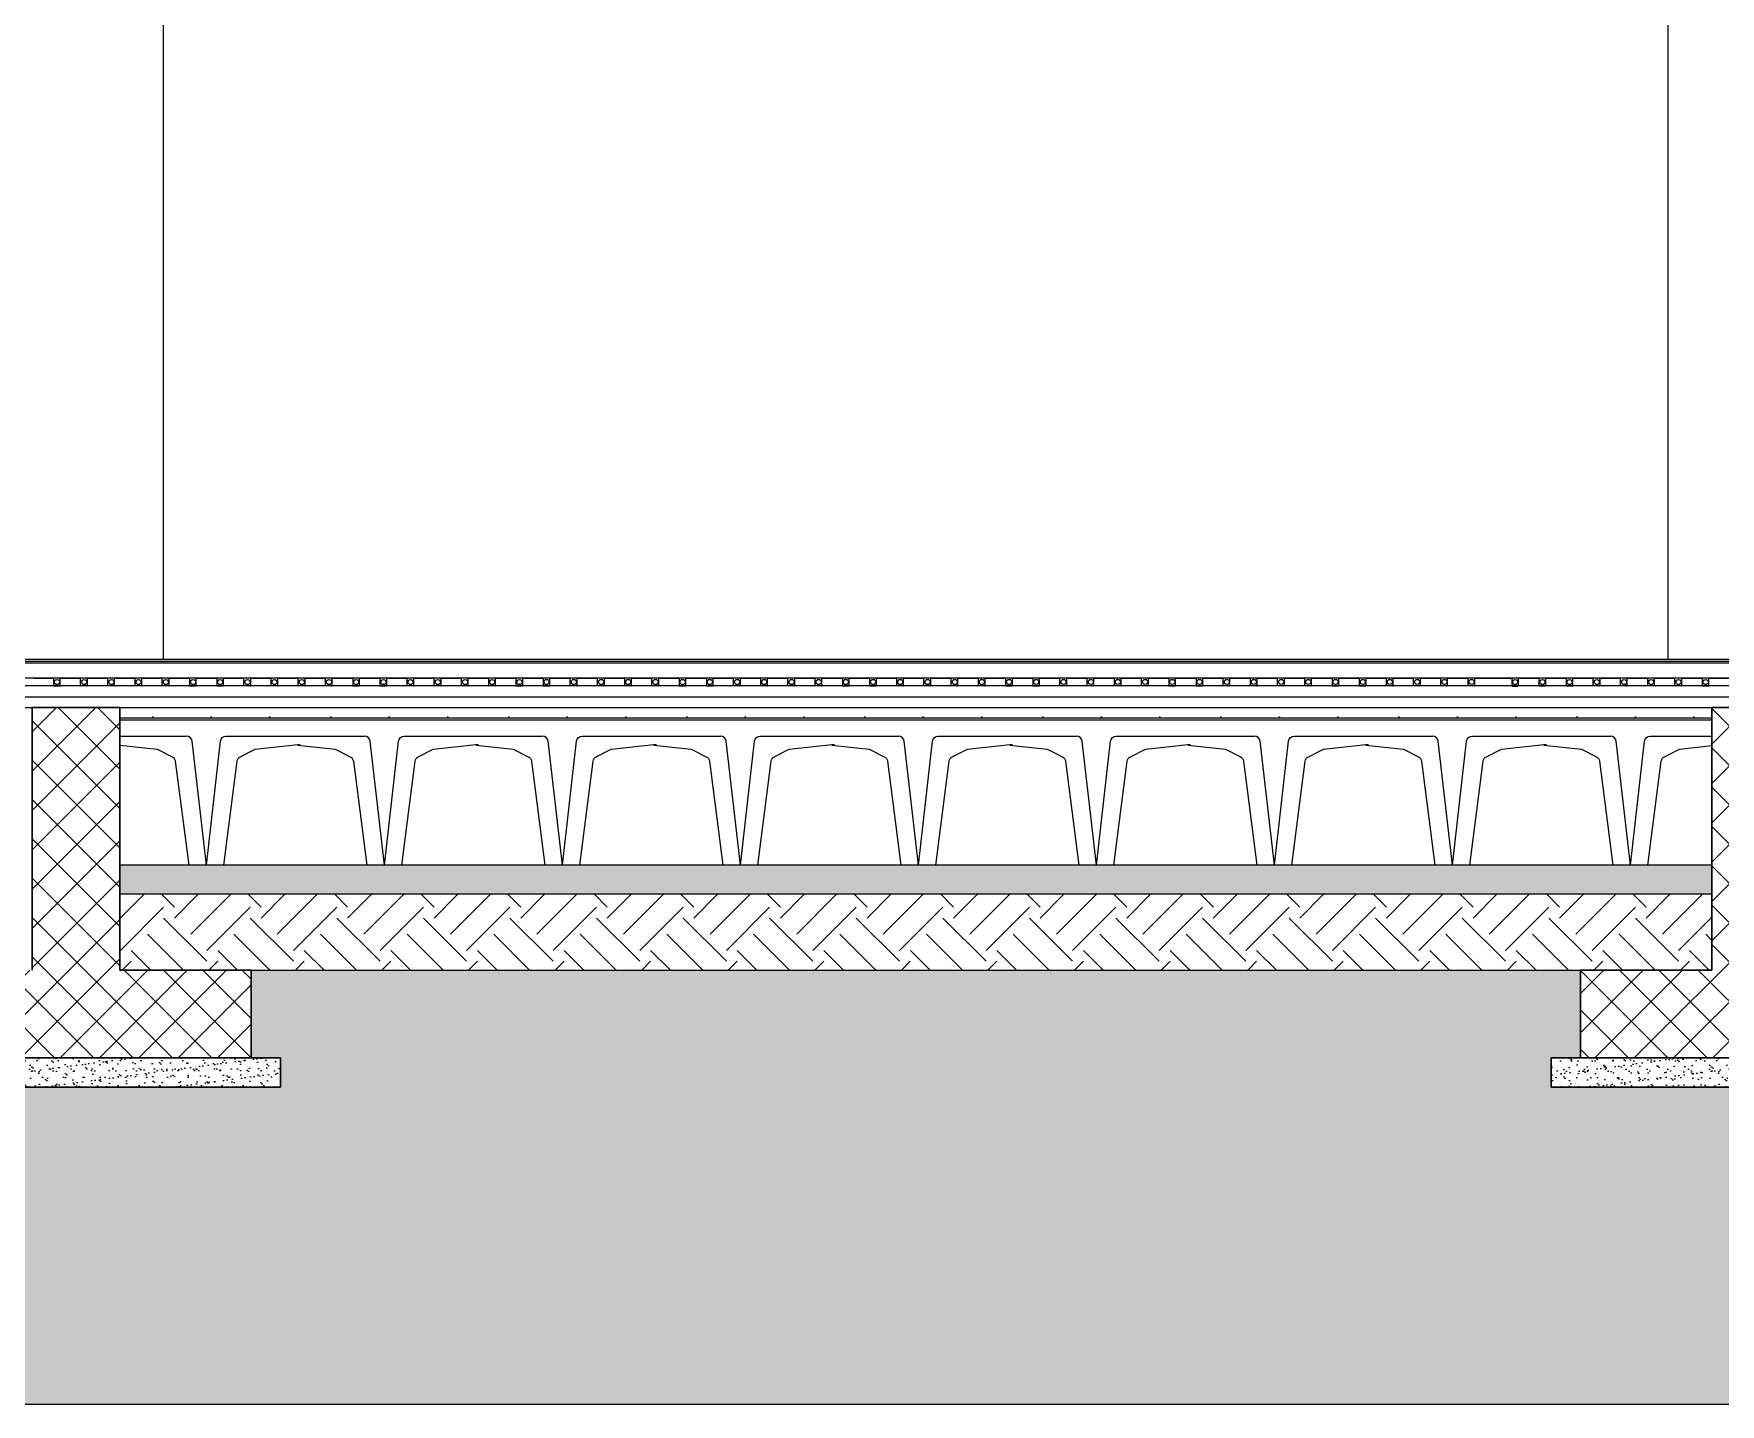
# Model space of a CAD drawing. Header units: millimetres. Extents: x 2329 to 2450, y 1882 to 1940.
# Drawn here: x 2366.94 to 2372.71, y 1914.04 to 1918.74 of the extents above; entities that cross this region are included whole.
import ezdxf

# ---------------------------------------------------------------- set-up
doc = ezdxf.new("R2010")
doc.units = ezdxf.units.MM
doc.linetypes.add('ACAD_ISO10W100', pattern=[18, 12, -3, 0, -3])
for name, color, linetype, lineweight in [('armature longitudinali', 5, 'Continuous', 25), ('Fondazione', 7, 'Continuous', 25), ('Sezionato', 7, 'Continuous', 30)]:
    doc.layers.add(name, color=color, linetype=linetype, lineweight=lineweight)
for name, color, linetype in [('AU_01_Struttura', 1, 'Continuous'), ('AU_03_Retini', 11, 'ACAD_ISO10W100'), ('grigio', 252, 'Continuous'), ('trasferimento', 252, 'Continuous')]:
    doc.layers.add(name, color=color, linetype=linetype)

msp = doc.modelspace()

# ---------------------------------------------------------------- hatches: boundary and pattern name
at = {"layer": 'armature longitudinali', "true_color": 0xc7c8ca, "transparency": 33554687}
h = msp.add_hatch(dxfattribs=at)
h.set_pattern_fill('EARTH', color=9, scale=0.045)
h.paths.add_polyline_path([(2380.7207, 1916.429), (2380.0086, 1916.429), (2379.0297, 1915.129), (2377.6297, 1915.129), (2377.6297, 1915.229), (2377.7297, 1915.229), (2377.7297, 1915.404), (2377.7297, 1915.529), (2373.4297, 1915.529), (2373.4297, 1915.404), (2373.4297, 1915.229), (2373.5297, 1915.229), (2373.5297, 1915.129), (2372.1297, 1915.129), (2372.1297, 1915.229), (2372.2297, 1915.229), (2372.2297, 1915.404), (2372.2297, 1915.529), (2367.6797, 1915.529), (2367.6797, 1915.404), (2367.6797, 1915.229), (2367.7797, 1915.229), (2367.7797, 1915.129), (2366.3797, 1915.129), (2366.3797, 1915.229), (2366.4797, 1915.229), (2366.4797, 1915.404), (2366.4797, 1915.529), (2362.1797, 1915.529), (2362.1797, 1915.404), (2362.1797, 1915.229), (2362.2797, 1915.229), (2362.2797, 1915.129), (2360.8797, 1915.129), (2359.9007, 1916.429), (2359.3893, 1916.429), (2359.3893, 1914.0426), (2380.7207, 1914.0426)])
at = {"layer": 'Fondazione', "true_color": 0x636466}
h = msp.add_hatch(dxfattribs=at)
h.set_pattern_fill('ANSI37', color=251, scale=0.03)
h.paths.add_polyline_path([(2367.6797, 1915.529), (2367.2297, 1915.529), (2367.2297, 1916.429), (2366.9297, 1916.429), (2366.9297, 1915.529), (2366.4797, 1915.529), (2366.4797, 1915.404), (2366.4797, 1915.229), (2367.6797, 1915.229), (2367.6797, 1915.404)])
h = msp.add_hatch(dxfattribs=at)
h.set_pattern_fill('ANSI37', color=251, scale=0.03)
h.paths.add_polyline_path([(2373.4297, 1915.529), (2372.9797, 1915.529), (2372.9797, 1916.429), (2372.6797, 1916.429), (2372.6797, 1915.529), (2372.2297, 1915.529), (2372.2297, 1915.404), (2372.2297, 1915.229), (2373.4297, 1915.229), (2373.4297, 1915.404)])
at = {"layer": 'Fondazione', "transparency": 33554628}
h = msp.add_hatch(dxfattribs=at)
h.set_pattern_fill('AR-SAND', color=0, scale=0.0009)
h.paths.add_polyline_path([(2372.6797, 1915.889), (2367.2297, 1915.889), (2367.2297, 1915.789), (2372.6797, 1915.789)])
h = msp.add_hatch(dxfattribs=at)
h.set_pattern_fill('AR-SAND', color=0, scale=0.0009)
h.set_pattern_definition([(37.5, (-34.532668, 6.98676), (-0.00144002817, 0.04404719136), [0, -0.0347472, 0, -0.038862, 0, -0.0371475]), (7.5, (-34.53267, 6.98676), (0.0404570955, 0.064514259), [0, -0.0187452, 0, -0.0313182, 0, -0.0120015]), (327.5, (-34.560785, 6.98676), (0.0711893133, 0.0001293466), [0, -0.01143, 0, -0.041148, 0, -0.053721]), (317.5, (-34.560785, 6.98676), (0.0687200807, 0.0200636391), [0, -0.005715, 0, -0.0269748, 0, -0.030861])])
h.paths.add_polyline_path([(2366.4797, 1915.229), (2366.3797, 1915.229), (2366.3797, 1915.129), (2367.7797, 1915.129), (2367.7797, 1915.229)])
h = msp.add_hatch(dxfattribs=at)
h.set_pattern_fill('AR-SAND', color=0, scale=0.0009)
h.set_pattern_definition([(37.5, (-28.782668, 6.98676), (-0.00144002817, 0.04404719136), [0, -0.0347472, 0, -0.038862, 0, -0.0371475]), (7.5, (-28.78267, 6.98676), (0.0404570955, 0.064514259), [0, -0.0187452, 0, -0.0313182, 0, -0.0120015]), (327.5, (-28.810785, 6.98676), (0.0711893133, 0.0001293466), [0, -0.01143, 0, -0.041148, 0, -0.053721]), (317.5, (-28.810785, 6.98676), (0.0687200807, 0.0200636391), [0, -0.005715, 0, -0.0269748, 0, -0.030861])])
h.paths.add_polyline_path([(2372.2297, 1915.229), (2372.1297, 1915.229), (2372.1297, 1915.129), (2373.5297, 1915.129), (2373.5297, 1915.229)])
at = {"layer": 'trasferimento'}
h = msp.add_hatch(dxfattribs=at)
h.set_pattern_fill('EARTH', color=256, scale=0.033, angle=45, style=0)
h.paths.add_polyline_path([(2372.6797, 1915.529), (2372.6797, 1915.789), (2367.2297, 1915.789), (2367.2297, 1915.529)])

# ---------------------------------------------------------------- linework, layer by layer
for p, q in [((2372.6797, 1915.889), (2367.2297, 1915.889)), ((2372.6797, 1915.789), (2367.2297, 1915.789))]:
    msp.add_line(p, q)
for points in [[(2359.3893, 1914.0426), (2380.7207, 1914.0426), (2380.7207, 1916.429), (2378.6297, 1916.429)], [(2367.6797, 1915.529), (2372.2297, 1915.529)]]:
    msp.add_lwpolyline(points)
at = {"color": 30}
for points in [[(2367.2297, 1916.3306), (2367.4573, 1916.3306)], [(2367.8391, 1916.3306), (2368.0667, 1916.3306)], [(2368.4485, 1916.3306), (2368.6761, 1916.3306)], [(2369.0579, 1916.3306), (2369.2855, 1916.3306)], [(2369.6673, 1916.3306), (2369.8949, 1916.3306)], [(2370.2767, 1916.3306), (2370.5043, 1916.3306)], [(2370.8861, 1916.3306), (2371.1137, 1916.3306)], [(2371.4955, 1916.3306), (2371.7231, 1916.3306)], [(2372.1049, 1916.3306), (2372.3325, 1916.3306)]]:
    msp.add_lwpolyline(points, dxfattribs=at)
for points in [[(2367.5261, 1915.889), (2367.4771, 1916.3131, 0.376581), (2367.4573, 1916.3306), (2367.4573, 1916.3306)], [(2367.5261, 1915.889), (2367.5741, 1916.3131, -0.377298), (2367.594, 1916.3306), (2367.8391, 1916.3306)], [(2368.1355, 1915.889), (2368.0865, 1916.3131, 0.376581), (2368.0667, 1916.3306), (2368.0667, 1916.3306)], [(2368.1355, 1915.889), (2368.1835, 1916.3131, -0.377298), (2368.2034, 1916.3306), (2368.4485, 1916.3306)], [(2368.7449, 1915.889), (2368.6959, 1916.3131, 0.376581), (2368.6761, 1916.3306), (2368.6761, 1916.3306)], [(2368.7449, 1915.889), (2368.7929, 1916.3131, -0.377298), (2368.8128, 1916.3306), (2369.0579, 1916.3306)], [(2369.3543, 1915.889), (2369.3053, 1916.3131, 0.376581), (2369.2855, 1916.3306), (2369.2855, 1916.3306)], [(2369.3543, 1915.889), (2369.4023, 1916.3131, -0.377298), (2369.4222, 1916.3306), (2369.6673, 1916.3306)], [(2369.9637, 1915.889), (2369.9147, 1916.3131, 0.376581), (2369.8949, 1916.3306), (2369.8949, 1916.3306)], [(2369.9637, 1915.889), (2370.0117, 1916.3131, -0.377298), (2370.0316, 1916.3306), (2370.2767, 1916.3306)], [(2370.5731, 1915.889), (2370.5241, 1916.3131, 0.376581), (2370.5043, 1916.3306), (2370.5043, 1916.3306)], [(2370.5731, 1915.889), (2370.6211, 1916.3131, -0.377298), (2370.641, 1916.3306), (2370.8861, 1916.3306)], [(2371.1825, 1915.889), (2371.1335, 1916.3131, 0.376581), (2371.1137, 1916.3306), (2371.1137, 1916.3306)], [(2371.1825, 1915.889), (2371.2305, 1916.3131, -0.377298), (2371.2504, 1916.3306), (2371.4955, 1916.3306)], [(2371.7919, 1915.889), (2371.7429, 1916.3131, 0.376581), (2371.7231, 1916.3306), (2371.7231, 1916.3306)], [(2371.7919, 1915.889), (2371.8399, 1916.3131, -0.377298), (2371.8598, 1916.3306), (2372.1049, 1916.3306)], [(2372.4013, 1915.889), (2372.3523, 1916.3131, 0.376581), (2372.3325, 1916.3306), (2372.3325, 1916.3306)], [(2372.4013, 1915.889), (2372.4493, 1916.3131, -0.377298), (2372.4692, 1916.3306), (2372.6797, 1916.3306)], [(2367.2297, 1916.2997), (2367.3578, 1916.2863), (2367.4092, 1916.2597, -0.245361), (2367.4198, 1916.2445), (2367.4656, 1915.889)], [(2367.5856, 1915.889), (2367.6314, 1916.2445, -0.245361), (2367.642, 1916.2597), (2367.6934, 1916.2863), (2367.8391, 1916.3016, -0.109284), (2367.8477, 1916.3016)], [(2367.8391, 1916.2997), (2367.9672, 1916.2863), (2368.0186, 1916.2597, -0.245361), (2368.0292, 1916.2445), (2368.075, 1915.889)], [(2368.195, 1915.889), (2368.2408, 1916.2445, -0.245361), (2368.2514, 1916.2597), (2368.3028, 1916.2863), (2368.4485, 1916.3016, -0.109284), (2368.4571, 1916.3016)], [(2368.4485, 1916.2997), (2368.5766, 1916.2863), (2368.628, 1916.2597, -0.245361), (2368.6386, 1916.2445), (2368.6844, 1915.889)], [(2368.8044, 1915.889), (2368.8502, 1916.2445, -0.245361), (2368.8608, 1916.2597), (2368.9122, 1916.2863), (2369.0579, 1916.3016, -0.109284), (2369.0665, 1916.3016)], [(2369.0579, 1916.2997), (2369.186, 1916.2863), (2369.2374, 1916.2597, -0.245361), (2369.248, 1916.2445), (2369.2938, 1915.889)], [(2369.4138, 1915.889), (2369.4596, 1916.2445, -0.245361), (2369.4702, 1916.2597), (2369.5216, 1916.2863), (2369.6673, 1916.3016, -0.109284), (2369.6759, 1916.3016)], [(2369.6673, 1916.2997), (2369.7954, 1916.2863), (2369.8468, 1916.2597, -0.245361), (2369.8574, 1916.2445), (2369.9032, 1915.889)], [(2370.0232, 1915.889), (2370.069, 1916.2445, -0.245361), (2370.0796, 1916.2597), (2370.131, 1916.2863), (2370.2767, 1916.3016, -0.109284), (2370.2853, 1916.3016)], [(2370.2767, 1916.2997), (2370.4048, 1916.2863), (2370.4562, 1916.2597, -0.245361), (2370.4668, 1916.2445), (2370.5126, 1915.889)], [(2370.6326, 1915.889), (2370.6784, 1916.2445, -0.245361), (2370.689, 1916.2597), (2370.7404, 1916.2863), (2370.8861, 1916.3016, -0.109284), (2370.8947, 1916.3016)], [(2370.8861, 1916.2997), (2371.0142, 1916.2863), (2371.0656, 1916.2597, -0.245361), (2371.0762, 1916.2445), (2371.122, 1915.889)], [(2371.242, 1915.889), (2371.2878, 1916.2445, -0.245361), (2371.2984, 1916.2597), (2371.3498, 1916.2863), (2371.4955, 1916.3016, -0.109284), (2371.5041, 1916.3016)], [(2371.4955, 1916.2997), (2371.6236, 1916.2863), (2371.675, 1916.2597, -0.245361), (2371.6856, 1916.2445), (2371.7314, 1915.889)], [(2371.8514, 1915.889), (2371.8972, 1916.2445, -0.245361), (2371.9078, 1916.2597), (2371.9592, 1916.2863), (2372.1049, 1916.3016, -0.109284), (2372.1135, 1916.3016)], [(2372.1049, 1916.2997), (2372.233, 1916.2863), (2372.2844, 1916.2597, -0.245361), (2372.295, 1916.2445), (2372.3408, 1915.889)], [(2372.4608, 1915.889), (2372.5066, 1916.2445, -0.245361), (2372.5172, 1916.2597), (2372.5686, 1916.2863), (2372.6797, 1916.2979)]]:
    msp.add_lwpolyline(points, format="xyb", dxfattribs=at)
at = {"layer": 'armature longitudinali'}
for points in [[(2378.3297, 1916.5022), (2361.5797, 1916.5022)], [(2361.5797, 1916.4656), (2378.3297, 1916.4656)]]:
    msp.add_lwpolyline(points, dxfattribs=at)
at = {"layer": 'AU_01_Struttura'}
for p, q in [((2366.7577, 1916.5304), (2367.4659, 1916.5304)), ((2366.9352, 1916.5287), (2367.0004, 1916.5287)), ((2367.0027, 1916.5264), (2367.0027, 1916.5045)), ((2367.005, 1916.5022), (2367.0236, 1916.5022)), ((2367.0259, 1916.5045), (2367.0259, 1916.5264)), ((2367.0283, 1916.5287), (2367.0935, 1916.5287)), ((2367.4659, 1916.5305), (2368.0247, 1916.5305)), ((2367.4683, 1916.5264), (2367.4683, 1916.5045)), ((2367.4706, 1916.5022), (2367.4892, 1916.5022)), ((2367.4915, 1916.5045), (2367.4915, 1916.5264)), ((2367.4939, 1916.5288), (2367.5591, 1916.5288)), ((2367.5614, 1916.5264), (2367.5614, 1916.5046)), ((2367.5637, 1916.5023), (2367.5823, 1916.5022)), ((2367.5847, 1916.5046), (2367.5847, 1916.5264)), ((2367.587, 1916.5288), (2367.6522, 1916.5288)), ((2368.0247, 1916.5305), (2368.5834, 1916.5305)), ((2368.027, 1916.5264), (2368.027, 1916.5046)), ((2368.0293, 1916.5023), (2368.0479, 1916.5023)), ((2368.0503, 1916.5046), (2368.0503, 1916.5264)), ((2368.0526, 1916.5288), (2368.1178, 1916.5288)), ((2368.1201, 1916.5265), (2368.1201, 1916.5046)), ((2368.1224, 1916.5023), (2368.141, 1916.5023)), ((2368.1434, 1916.5046), (2368.1434, 1916.5265)), ((2368.1457, 1916.5288), (2368.2109, 1916.5288)), ((2368.5834, 1916.5306), (2369.1421, 1916.5306)), ((2368.5857, 1916.5265), (2368.5857, 1916.5046)), ((2368.588, 1916.5023), (2368.6067, 1916.5023)), ((2368.609, 1916.5046), (2368.609, 1916.5265)), ((2368.6113, 1916.5289), (2368.6765, 1916.5289)), ((2368.6789, 1916.5265), (2368.6789, 1916.5047)), ((2368.6812, 1916.5023), (2368.6998, 1916.5023)), ((2368.7021, 1916.5046), (2368.7021, 1916.5265)), ((2368.7044, 1916.5289), (2368.7696, 1916.5289)), ((2369.1421, 1916.5306), (2369.7008, 1916.5306)), ((2369.1444, 1916.5265), (2369.1444, 1916.5047)), ((2369.1468, 1916.5023), (2369.1654, 1916.5023)), ((2369.1677, 1916.5047), (2369.1677, 1916.5265)), ((2369.1701, 1916.5289), (2369.2353, 1916.5289)), ((2369.2376, 1916.5266), (2369.2376, 1916.5047)), ((2369.2399, 1916.5024), (2369.2585, 1916.5023)), ((2369.2608, 1916.5047), (2369.2608, 1916.5266)), ((2369.2632, 1916.5289), (2369.3284, 1916.5289)), ((2369.7008, 1916.5306), (2370.2596, 1916.5306)), ((2369.7032, 1916.5266), (2369.7032, 1916.5047)), ((2369.7055, 1916.5024), (2369.7241, 1916.5024)), ((2369.7264, 1916.5047), (2369.7264, 1916.5266)), ((2369.7288, 1916.5289), (2369.794, 1916.5289)), ((2369.7963, 1916.5266), (2369.7963, 1916.5047)), ((2369.7986, 1916.5024), (2369.8172, 1916.5024)), ((2369.8196, 1916.5047), (2369.8196, 1916.5266)), ((2369.8219, 1916.5289), (2369.8871, 1916.5289)), ((2370.2596, 1916.5307), (2370.8183, 1916.5307)), ((2370.2619, 1916.5266), (2370.2619, 1916.5047)), ((2370.2642, 1916.5024), (2370.2828, 1916.5024)), ((2370.2852, 1916.5047), (2370.2852, 1916.5266)), ((2370.2875, 1916.529), (2370.3527, 1916.529)), ((2370.355, 1916.5266), (2370.355, 1916.5048)), ((2370.3573, 1916.5024), (2370.376, 1916.5024)), ((2370.3783, 1916.5047), (2370.3783, 1916.5266)), ((2370.3806, 1916.529), (2370.4458, 1916.529)), ((2370.8183, 1916.5307), (2371.377, 1916.5307)), ((2370.8206, 1916.5266), (2370.8206, 1916.5048)), ((2370.8229, 1916.5024), (2370.8416, 1916.5024)), ((2370.8439, 1916.5048), (2370.8439, 1916.5266)), ((2370.8462, 1916.529), (2370.9114, 1916.529)), ((2370.9138, 1916.5267), (2370.9138, 1916.5048)), ((2370.9161, 1916.5025), (2370.9347, 1916.5025)), ((2370.937, 1916.5048), (2370.937, 1916.5267)), ((2370.9394, 1916.529), (2371.0046, 1916.529)), ((2371.377, 1916.5307), (2371.9357, 1916.5307)), ((2371.3793, 1916.5267), (2371.3793, 1916.5048)), ((2371.3817, 1916.5025), (2371.4003, 1916.5025)), ((2371.4026, 1916.5048), (2371.4026, 1916.5267)), ((2371.405, 1916.529), (2371.4702, 1916.529)), ((2371.4725, 1916.5267), (2371.4725, 1916.5049)), ((2371.4748, 1916.5025), (2371.4934, 1916.5025)), ((2371.4958, 1916.5048), (2371.4958, 1916.5267)), ((2371.4981, 1916.529), (2371.5633, 1916.529)), ((2371.9357, 1916.5304), (2372.644, 1916.5304)), ((2371.9357, 1916.5287), (2371.9921, 1916.5287)), ((2371.9944, 1916.5263), (2371.9944, 1916.5045)), ((2371.9967, 1916.5021), (2372.0154, 1916.5021)), ((2372.0177, 1916.5045), (2372.0177, 1916.5263)), ((2372.02, 1916.5287), (2372.0852, 1916.5287)), ((2372.0876, 1916.5264), (2372.0876, 1916.5045)), ((2372.0899, 1916.5022), (2372.1085, 1916.5022)), ((2372.1109, 1916.5045), (2372.1109, 1916.5264)), ((2372.1132, 1916.5287), (2372.1784, 1916.5287)), ((2372.1807, 1916.5264), (2372.1807, 1916.5045)), ((2372.183, 1916.5022), (2372.2016, 1916.5022)), ((2372.204, 1916.5045), (2372.204, 1916.5264)), ((2372.2063, 1916.5287), (2372.2715, 1916.5287)), ((2372.644, 1916.5305), (2373.2027, 1916.5305)), ((2372.6463, 1916.5264), (2372.6463, 1916.5045)), ((2372.6486, 1916.5022), (2372.6672, 1916.5022)), ((2372.6696, 1916.5045), (2372.6696, 1916.5264)), ((2372.6719, 1916.5288), (2372.7371, 1916.5288))]:
    msp.add_line(p, q, dxfattribs=at)
for points in [[(2367.1167, 1916.5022), (2367.0981, 1916.5022, -0.410759), (2367.0958, 1916.5045), (2367.0958, 1916.5264, 0.414214), (2367.0935, 1916.5287)], [(2367.1167, 1916.5022, 0.416222), (2367.1191, 1916.5045), (2367.1191, 1916.5264, -0.414214), (2367.1214, 1916.5287), (2367.1866, 1916.5287)], [(2367.2098, 1916.5022), (2367.1912, 1916.5022, -0.410759), (2367.1889, 1916.5045), (2367.1889, 1916.5264, 0.414214), (2367.1866, 1916.5287)], [(2367.2098, 1916.5022, 0.416222), (2367.2122, 1916.5045), (2367.2122, 1916.5264, -0.414214), (2367.2145, 1916.5287), (2367.2797, 1916.5287)], [(2367.3029, 1916.5022), (2367.2843, 1916.5022, -0.410759), (2367.282, 1916.5045), (2367.282, 1916.5264, 0.414214), (2367.2797, 1916.5287)], [(2367.3029, 1916.5022, 0.416222), (2367.3053, 1916.5045), (2367.3053, 1916.5264, -0.414214), (2367.3076, 1916.5287), (2367.3728, 1916.5287)], [(2367.3961, 1916.5022), (2367.3774, 1916.5022, -0.410759), (2367.3751, 1916.5045), (2367.3751, 1916.5264, 0.414214), (2367.3728, 1916.5287)], [(2367.3961, 1916.5022, 0.416222), (2367.3984, 1916.5045), (2367.3984, 1916.5264, -0.414214), (2367.4007, 1916.5287), (2367.4659, 1916.5287)], [(2367.6754, 1916.5022), (2367.6568, 1916.5023, -0.410759), (2367.6545, 1916.5046), (2367.6545, 1916.5264, 0.414214), (2367.6522, 1916.5288)], [(2367.6754, 1916.5022, 0.416222), (2367.6778, 1916.5046), (2367.6778, 1916.5264, -0.414214), (2367.6801, 1916.5288), (2367.7453, 1916.5288)], [(2367.7686, 1916.5022), (2367.7499, 1916.5023, -0.410759), (2367.7476, 1916.5046), (2367.7476, 1916.5264, 0.414214), (2367.7453, 1916.5288)], [(2367.7686, 1916.5022, 0.416222), (2367.7709, 1916.5046), (2367.7709, 1916.5264, -0.414214), (2367.7732, 1916.5288), (2367.8384, 1916.5288)], [(2367.8617, 1916.5022), (2367.8431, 1916.5023, -0.410759), (2367.8408, 1916.5046), (2367.8408, 1916.5264, 0.414214), (2367.8384, 1916.5288)], [(2367.8617, 1916.5022, 0.416222), (2367.864, 1916.5046), (2367.864, 1916.5264, -0.414214), (2367.8663, 1916.5288), (2367.9315, 1916.5288)], [(2367.9548, 1916.5022), (2367.9362, 1916.5023, -0.410759), (2367.9339, 1916.5046), (2367.9339, 1916.5264, 0.414214), (2367.9315, 1916.5288)], [(2367.9548, 1916.5022, 0.416222), (2367.9571, 1916.5046), (2367.9571, 1916.5264, -0.414214), (2367.9595, 1916.5288), (2368.0247, 1916.5288)], [(2368.2342, 1916.5023), (2368.2156, 1916.5023, -0.410759), (2368.2133, 1916.5046), (2368.2133, 1916.5265, 0.414214), (2368.2109, 1916.5288)], [(2368.2342, 1916.5023, 0.416222), (2368.2365, 1916.5046), (2368.2365, 1916.5265, -0.414214), (2368.2388, 1916.5288), (2368.304, 1916.5288)], [(2368.3273, 1916.5023), (2368.3087, 1916.5023, -0.410759), (2368.3064, 1916.5046), (2368.3064, 1916.5265, 0.414214), (2368.304, 1916.5288)], [(2368.3273, 1916.5023, 0.416222), (2368.3296, 1916.5046), (2368.3296, 1916.5265, -0.414214), (2368.332, 1916.5288), (2368.3972, 1916.5288)], [(2368.4204, 1916.5023), (2368.4018, 1916.5023, -0.410759), (2368.3995, 1916.5046), (2368.3995, 1916.5265, 0.414214), (2368.3972, 1916.5288)], [(2368.4204, 1916.5023, 0.416222), (2368.4227, 1916.5046), (2368.4227, 1916.5265, -0.414214), (2368.4251, 1916.5288), (2368.4903, 1916.5288)], [(2368.5135, 1916.5023), (2368.4949, 1916.5023, -0.410759), (2368.4926, 1916.5046), (2368.4926, 1916.5265, 0.414214), (2368.4903, 1916.5288)], [(2368.5135, 1916.5023, 0.416222), (2368.5159, 1916.5046), (2368.5159, 1916.5265, -0.414214), (2368.5182, 1916.5288), (2368.5834, 1916.5288)], [(2368.7929, 1916.5023), (2368.7743, 1916.5023, -0.410759), (2368.772, 1916.5047), (2368.772, 1916.5265, 0.414214), (2368.7696, 1916.5289)], [(2368.7929, 1916.5023, 0.416222), (2368.7952, 1916.5046), (2368.7952, 1916.5265, -0.414214), (2368.7976, 1916.5289), (2368.8628, 1916.5289)], [(2368.886, 1916.5023), (2368.8674, 1916.5023, -0.410759), (2368.8651, 1916.5047), (2368.8651, 1916.5265, 0.414214), (2368.8628, 1916.5289)], [(2368.886, 1916.5023, 0.416222), (2368.8884, 1916.5046), (2368.8884, 1916.5265, -0.414214), (2368.8907, 1916.5289), (2368.9559, 1916.5289)], [(2368.9791, 1916.5023), (2368.9605, 1916.5023, -0.410759), (2368.9582, 1916.5047), (2368.9582, 1916.5265, 0.414214), (2368.9559, 1916.5289)], [(2368.9791, 1916.5023, 0.416222), (2368.9815, 1916.5046), (2368.9815, 1916.5265, -0.414214), (2368.9838, 1916.5289), (2369.049, 1916.5289)], [(2369.0722, 1916.5023), (2369.0536, 1916.5023, -0.410759), (2369.0513, 1916.5047), (2369.0513, 1916.5265, 0.414214), (2369.049, 1916.5289)], [(2369.0722, 1916.5023, 0.416222), (2369.0746, 1916.5046), (2369.0746, 1916.5265, -0.414214), (2369.0769, 1916.5289), (2369.1421, 1916.5289)], [(2369.3516, 1916.5023), (2369.333, 1916.5024, -0.410759), (2369.3307, 1916.5047), (2369.3307, 1916.5266, 0.414214), (2369.3284, 1916.5289)], [(2369.3516, 1916.5023, 0.416222), (2369.354, 1916.5047), (2369.354, 1916.5266, -0.414214), (2369.3563, 1916.5289), (2369.4215, 1916.5289)], [(2369.4447, 1916.5023), (2369.4261, 1916.5024, -0.410759), (2369.4238, 1916.5047), (2369.4238, 1916.5266, 0.414214), (2369.4215, 1916.5289)], [(2369.4447, 1916.5023, 0.416222), (2369.4471, 1916.5047), (2369.4471, 1916.5266, -0.414214), (2369.4494, 1916.5289), (2369.5146, 1916.5289)], [(2369.5378, 1916.5023), (2369.5192, 1916.5024, -0.410759), (2369.5169, 1916.5047), (2369.5169, 1916.5266, 0.414214), (2369.5146, 1916.5289)], [(2369.5378, 1916.5023, 0.416222), (2369.5402, 1916.5047), (2369.5402, 1916.5266, -0.414214), (2369.5425, 1916.5289), (2369.6077, 1916.5289)], [(2369.631, 1916.5023), (2369.6123, 1916.5024, -0.410759), (2369.61, 1916.5047), (2369.61, 1916.5266, 0.414214), (2369.6077, 1916.5289)], [(2369.631, 1916.5023, 0.416222), (2369.6333, 1916.5047), (2369.6333, 1916.5266, -0.414214), (2369.6356, 1916.5289), (2369.7008, 1916.5289)], [(2369.9103, 1916.5024), (2369.8917, 1916.5024, -0.410759), (2369.8894, 1916.5047), (2369.8894, 1916.5266, 0.414214), (2369.8871, 1916.5289)], [(2369.9103, 1916.5024, 0.416222), (2369.9127, 1916.5047), (2369.9127, 1916.5266, -0.414214), (2369.915, 1916.5289), (2369.9802, 1916.5289)], [(2370.0035, 1916.5024), (2369.9848, 1916.5024, -0.410759), (2369.9825, 1916.5047), (2369.9825, 1916.5266, 0.414214), (2369.9802, 1916.5289)], [(2370.0035, 1916.5024, 0.416222), (2370.0058, 1916.5047), (2370.0058, 1916.5266, -0.414214), (2370.0081, 1916.5289), (2370.0733, 1916.5289)], [(2370.0966, 1916.5024), (2370.078, 1916.5024, -0.410759), (2370.0757, 1916.5047), (2370.0757, 1916.5266, 0.414214), (2370.0733, 1916.5289)], [(2370.0966, 1916.5024, 0.416222), (2370.0989, 1916.5047), (2370.0989, 1916.5266, -0.414214), (2370.1012, 1916.5289), (2370.1664, 1916.5289)], [(2370.1897, 1916.5024), (2370.1711, 1916.5024, -0.410759), (2370.1688, 1916.5047), (2370.1688, 1916.5266, 0.414214), (2370.1664, 1916.5289)], [(2370.1897, 1916.5024, 0.416222), (2370.192, 1916.5047), (2370.192, 1916.5266, -0.414214), (2370.1944, 1916.5289), (2370.2596, 1916.5289)], [(2370.4691, 1916.5024), (2370.4505, 1916.5024, -0.410759), (2370.4482, 1916.5048), (2370.4482, 1916.5266, 0.414214), (2370.4458, 1916.529)], [(2370.4691, 1916.5024, 0.416222), (2370.4714, 1916.5047), (2370.4714, 1916.5266, -0.414214), (2370.4737, 1916.529), (2370.5389, 1916.529)], [(2370.5622, 1916.5024), (2370.5436, 1916.5024, -0.410759), (2370.5413, 1916.5048), (2370.5413, 1916.5266, 0.414214), (2370.5389, 1916.529)], [(2370.5622, 1916.5024, 0.416222), (2370.5645, 1916.5047), (2370.5645, 1916.5266, -0.414214), (2370.5669, 1916.529), (2370.6321, 1916.529)], [(2370.6553, 1916.5024), (2370.6367, 1916.5024, -0.410759), (2370.6344, 1916.5048), (2370.6344, 1916.5266, 0.414214), (2370.6321, 1916.529)], [(2370.6553, 1916.5024, 0.416222), (2370.6576, 1916.5047), (2370.6576, 1916.5266, -0.414214), (2370.66, 1916.529), (2370.7252, 1916.529)], [(2370.7484, 1916.5024), (2370.7298, 1916.5024, -0.410759), (2370.7275, 1916.5048), (2370.7275, 1916.5266, 0.414214), (2370.7252, 1916.529)], [(2370.7484, 1916.5024, 0.416222), (2370.7508, 1916.5047), (2370.7508, 1916.5266, -0.414214), (2370.7531, 1916.529), (2370.8183, 1916.529)], [(2371.0278, 1916.5025), (2371.0092, 1916.5025, -0.410759), (2371.0069, 1916.5048), (2371.0069, 1916.5267, 0.414214), (2371.0046, 1916.529)], [(2371.0278, 1916.5025, 0.416222), (2371.0301, 1916.5048), (2371.0301, 1916.5267, -0.414214), (2371.0325, 1916.529), (2371.0977, 1916.529)], [(2371.1209, 1916.5025), (2371.1023, 1916.5025, -0.410759), (2371.1, 1916.5048), (2371.1, 1916.5267, 0.414214), (2371.0977, 1916.529)], [(2371.1209, 1916.5025, 0.416222), (2371.1233, 1916.5048), (2371.1233, 1916.5267, -0.414214), (2371.1256, 1916.529), (2371.1908, 1916.529)], [(2371.214, 1916.5025), (2371.1954, 1916.5025, -0.410759), (2371.1931, 1916.5048), (2371.1931, 1916.5267, 0.414214), (2371.1908, 1916.529)], [(2371.214, 1916.5025, 0.416222), (2371.2164, 1916.5048), (2371.2164, 1916.5267, -0.414214), (2371.2187, 1916.529), (2371.2839, 1916.529)], [(2371.3071, 1916.5025), (2371.2885, 1916.5025, -0.410759), (2371.2862, 1916.5048), (2371.2862, 1916.5267, 0.414214), (2371.2839, 1916.529)], [(2371.3071, 1916.5025, 0.416222), (2371.3095, 1916.5048), (2371.3095, 1916.5267, -0.414214), (2371.3118, 1916.529), (2371.377, 1916.529)], [(2371.5865, 1916.5025), (2371.5679, 1916.5025, -0.410759), (2371.5656, 1916.5049), (2371.5656, 1916.5267, 0.414214), (2371.5633, 1916.529)], [(2371.5865, 1916.5025, 0.416222), (2371.5889, 1916.5048), (2371.5889, 1916.5267, -0.414214), (2371.5912, 1916.529), (2371.6564, 1916.529)], [(2371.6796, 1916.5025), (2371.661, 1916.5025, -0.410759), (2371.6587, 1916.5049), (2371.6587, 1916.5267, 0.414214), (2371.6564, 1916.529)], [(2371.6796, 1916.5025, 0.416222), (2371.682, 1916.5048), (2371.682, 1916.5267, -0.414214), (2371.6843, 1916.529), (2371.7495, 1916.529)], [(2371.7728, 1916.5025), (2371.7541, 1916.5025, -0.410759), (2371.7518, 1916.5049), (2371.7518, 1916.5267, 0.414214), (2371.7495, 1916.529)], [(2371.7728, 1916.5025, 0.416222), (2371.7751, 1916.5048), (2371.7751, 1916.5267, -0.414214), (2371.7774, 1916.529), (2371.8426, 1916.529)], [(2371.8659, 1916.5025), (2371.8473, 1916.5025, -0.410759), (2371.845, 1916.5049), (2371.845, 1916.5267, 0.414214), (2371.8426, 1916.529)], [(2371.8659, 1916.5025, 0.416222), (2371.8682, 1916.5048), (2371.8682, 1916.5267, -0.414214), (2371.8705, 1916.529), (2371.9357, 1916.529)], [(2372.2947, 1916.5022), (2372.2761, 1916.5022, -0.410759), (2372.2738, 1916.5045), (2372.2738, 1916.5264, 0.414214), (2372.2715, 1916.5287)], [(2372.2947, 1916.5022, 0.416222), (2372.2971, 1916.5045), (2372.2971, 1916.5264, -0.414214), (2372.2994, 1916.5287), (2372.3646, 1916.5287)], [(2372.3879, 1916.5022), (2372.3692, 1916.5022, -0.410759), (2372.3669, 1916.5045), (2372.3669, 1916.5264, 0.414214), (2372.3646, 1916.5287)], [(2372.3879, 1916.5022, 0.416222), (2372.3902, 1916.5045), (2372.3902, 1916.5264, -0.414214), (2372.3925, 1916.5287), (2372.4577, 1916.5287)], [(2372.481, 1916.5022), (2372.4624, 1916.5022, -0.410759), (2372.4601, 1916.5045), (2372.4601, 1916.5264, 0.414214), (2372.4577, 1916.5287)], [(2372.481, 1916.5022, 0.416222), (2372.4833, 1916.5045), (2372.4833, 1916.5264, -0.414214), (2372.4856, 1916.5287), (2372.5508, 1916.5287)], [(2372.5741, 1916.5022), (2372.5555, 1916.5022, -0.410759), (2372.5532, 1916.5045), (2372.5532, 1916.5264, 0.414214), (2372.5508, 1916.5287)], [(2372.5741, 1916.5022, 0.416222), (2372.5764, 1916.5045), (2372.5764, 1916.5264, -0.414214), (2372.5788, 1916.5287), (2372.644, 1916.5287)]]:
    msp.add_lwpolyline(points, format="xyb", dxfattribs=at)
for centre in [(2367.0148, 1916.5157), (2367.1079, 1916.5157), (2367.201, 1916.5157), (2367.2941, 1916.5157), (2367.3872, 1916.5157), (2367.4804, 1916.5157), (2367.5735, 1916.5158), (2367.6666, 1916.5158), (2367.7597, 1916.5158), (2367.8528, 1916.5158), (2367.9459, 1916.5158), (2368.0391, 1916.5158), (2368.1322, 1916.5158), (2368.2253, 1916.5158), (2368.3184, 1916.5158), (2368.4116, 1916.5158), (2368.5047, 1916.5158), (2368.5978, 1916.5158), (2368.6909, 1916.5159), (2368.7841, 1916.5159), (2368.8772, 1916.5159), (2368.9703, 1916.5159), (2369.0634, 1916.5159), (2369.1565, 1916.5159), (2369.2497, 1916.5159), (2369.3428, 1916.5159), (2369.4359, 1916.5159), (2369.529, 1916.5159), (2369.6221, 1916.5159), (2369.7153, 1916.5159), (2369.8084, 1916.5159), (2369.9015, 1916.5159), (2369.9946, 1916.5159), (2370.0877, 1916.5159), (2370.1809, 1916.5159), (2370.274, 1916.5159), (2370.3671, 1916.516), (2370.4602, 1916.516), (2370.5534, 1916.516), (2370.6465, 1916.516), (2370.7396, 1916.516), (2370.8327, 1916.516), (2370.9259, 1916.516), (2371.019, 1916.516), (2371.1121, 1916.516), (2371.2052, 1916.516), (2371.2983, 1916.516), (2371.3915, 1916.516), (2371.4846, 1916.5161), (2371.5777, 1916.5161), (2371.6708, 1916.5161), (2371.7639, 1916.5161), (2371.857, 1916.5161), (2372.0065, 1916.5157), (2372.0997, 1916.5157), (2372.1928, 1916.5157), (2372.2859, 1916.5157), (2372.379, 1916.5157), (2372.4721, 1916.5157), (2372.5653, 1916.5157), (2372.6584, 1916.5157)]:
    msp.add_circle(centre, 0.00872, dxfattribs=at)
for centre, start, end in [((2367.0004, 1916.5264), 0, 90), ((2367.005, 1916.5045), 180, 270), ((2367.0236, 1916.5045), 269.60743, 0), ((2367.0283, 1916.5264), 90, 180), ((2367.4659, 1916.5264), 0, 90), ((2367.4706, 1916.5045), 180, 270), ((2367.4892, 1916.5045), 270, 0), ((2367.4939, 1916.5264), 90, 180), ((2367.5591, 1916.5264), 0, 90), ((2367.5637, 1916.5046), 180, 270), ((2367.5823, 1916.5046), 269.60743, 0), ((2367.587, 1916.5264), 90, 180), ((2368.0247, 1916.5264), 0, 90), ((2368.0293, 1916.5046), 180, 270), ((2368.0479, 1916.5046), 270, 0), ((2368.0526, 1916.5264), 90, 180), ((2368.1178, 1916.5265), 0, 90), ((2368.1225, 1916.5046), 180, 270), ((2368.1411, 1916.5046), 269.60743, 0), ((2368.1457, 1916.5265), 90, 180), ((2368.5834, 1916.5265), 0, 90), ((2368.588, 1916.5046), 180, 270), ((2368.6067, 1916.5046), 270, 0), ((2368.6113, 1916.5265), 90, 180), ((2368.6765, 1916.5265), 0, 90), ((2368.6812, 1916.5047), 180, 270), ((2368.6998, 1916.5046), 269.60743, 0), ((2368.7044, 1916.5265), 90, 180), ((2369.1421, 1916.5265), 0, 90), ((2369.1468, 1916.5047), 180, 270), ((2369.1654, 1916.5047), 270, 0), ((2369.1701, 1916.5265), 90, 180), ((2369.2353, 1916.5266), 0, 90), ((2369.2399, 1916.5047), 180, 270), ((2369.2585, 1916.5047), 269.60743, 0), ((2369.2632, 1916.5266), 90, 180), ((2369.7008, 1916.5266), 0, 90), ((2369.7055, 1916.5047), 180, 270), ((2369.7241, 1916.5047), 270, 0), ((2369.7288, 1916.5266), 90, 180), ((2369.794, 1916.5266), 0, 90), ((2369.7986, 1916.5047), 180, 270), ((2369.8172, 1916.5047), 269.60743, 0), ((2369.8219, 1916.5266), 90, 180), ((2370.2596, 1916.5266), 0, 90), ((2370.2642, 1916.5047), 180, 270), ((2370.2828, 1916.5047), 270, 0), ((2370.2875, 1916.5266), 90, 180), ((2370.3527, 1916.5266), 0, 90), ((2370.3574, 1916.5048), 180, 270), ((2370.376, 1916.5047), 269.60743, 0), ((2370.3806, 1916.5266), 90, 180), ((2370.8183, 1916.5266), 0, 90), ((2370.8229, 1916.5048), 180, 270), ((2370.8416, 1916.5048), 270, 0), ((2370.8462, 1916.5266), 90, 180), ((2370.9114, 1916.5267), 0, 90), ((2370.9161, 1916.5048), 180, 270), ((2370.9347, 1916.5048), 269.60743, 0), ((2370.9394, 1916.5267), 90, 180), ((2371.377, 1916.5267), 0, 90), ((2371.3817, 1916.5048), 180, 270), ((2371.4003, 1916.5048), 270, 0), ((2371.405, 1916.5267), 90, 180), ((2371.4702, 1916.5267), 0, 90), ((2371.4748, 1916.5049), 180, 270), ((2371.4934, 1916.5048), 269.60743, 0), ((2371.4981, 1916.5267), 90, 180), ((2371.9921, 1916.5263), 0, 90), ((2371.9967, 1916.5045), 180, 270), ((2372.0154, 1916.5045), 270, 0), ((2372.02, 1916.5263), 90, 180), ((2372.0852, 1916.5264), 0, 90), ((2372.0899, 1916.5045), 180, 270), ((2372.1085, 1916.5045), 270, 0), ((2372.1132, 1916.5264), 90, 180), ((2372.1784, 1916.5264), 0, 90), ((2372.183, 1916.5045), 180, 270), ((2372.2016, 1916.5045), 269.60743, 0), ((2372.2063, 1916.5264), 90, 180), ((2372.644, 1916.5264), 0, 90), ((2372.6486, 1916.5045), 180, 270), ((2372.6672, 1916.5045), 270, 0), ((2372.6719, 1916.5264), 90, 180)]:
    msp.add_arc(centre, 0.00233, start, end, dxfattribs=at)
at = {"layer": 'AU_03_Retini', "linetype": 'Continuous'}
for p, q in [((2367.4688, 1916.5009), (2367.4688, 1916.5009)), ((2367.4721, 1916.5), (2367.4721, 1916.5)), ((2368.0275, 1916.5009), (2368.0275, 1916.5009)), ((2368.0308, 1916.5), (2368.0308, 1916.5)), ((2368.5862, 1916.5009), (2368.5862, 1916.5009)), ((2368.5896, 1916.5001), (2368.5896, 1916.5001)), ((2369.1449, 1916.501), (2369.1449, 1916.501)), ((2369.1483, 1916.5001), (2369.1483, 1916.5001)), ((2369.7037, 1916.501), (2369.7037, 1916.501)), ((2369.707, 1916.5002), (2369.707, 1916.5002)), ((2370.2624, 1916.5011), (2370.2624, 1916.5011)), ((2370.2657, 1916.5002), (2370.2657, 1916.5002)), ((2370.8211, 1916.5011), (2370.8211, 1916.5011)), ((2370.8245, 1916.5002), (2370.8245, 1916.5002)), ((2371.3798, 1916.5011), (2371.3798, 1916.5011)), ((2371.3832, 1916.5003), (2371.3832, 1916.5003)), ((2371.9949, 1916.5008), (2371.9949, 1916.5008)), ((2371.9983, 1916.4999), (2371.9983, 1916.4999)), ((2372.0881, 1916.5008), (2372.0881, 1916.5008)), ((2372.0914, 1916.5), (2372.0914, 1916.5)), ((2372.6468, 1916.5009), (2372.6468, 1916.5009)), ((2372.6501, 1916.5), (2372.6501, 1916.5))]:
    msp.add_line(p, q, dxfattribs=at)
at = {"layer": 'grigio'}
for points in [[(2367.3797, 1916.594), (2367.3797, 1919.929)], [(2372.5297, 1916.594), (2372.5297, 1919.929)]]:
    msp.add_lwpolyline(points, dxfattribs=at)
at = {"layer": 'Sezionato'}
for points in [[(2366.9297, 1915.529), (2366.9297, 1916.429), (2367.2297, 1916.429), (2367.2297, 1915.529)], [(2372.6797, 1915.529), (2372.6797, 1916.429), (2372.9797, 1916.429), (2372.9797, 1915.529)], [(2367.2297, 1915.529), (2367.6797, 1915.529), (2367.6797, 1915.404)], [(2372.2297, 1915.404), (2372.2297, 1915.529), (2372.6797, 1915.529)], [(2367.6797, 1915.404), (2367.6797, 1915.229), (2366.3797, 1915.229), (2366.3797, 1915.129), (2367.7797, 1915.129), (2367.7797, 1915.229), (2366.4797, 1915.229), (2366.4797, 1915.404)], [(2373.4297, 1915.404), (2373.4297, 1915.229), (2372.1297, 1915.229), (2372.1297, 1915.129), (2373.5297, 1915.129), (2373.5297, 1915.229), (2372.2297, 1915.229), (2372.2297, 1915.404)]]:
    msp.add_lwpolyline(points, dxfattribs=at)
at = {"layer": 'trasferimento'}
for p, q in [((2361.5797, 1916.594), (2378.3297, 1916.594)), ((2378.3297, 1916.5855), (2361.5797, 1916.5855)), ((2378.3297, 1916.5805), (2361.5797, 1916.5805)), ((2361.7297, 1916.429), (2378.1797, 1916.429)), ((2367.2293, 1916.3926), (2367.4515, 1916.3926)), ((2367.2293, 1916.3866), (2367.4515, 1916.3866)), ((2367.4515, 1916.3926), (2367.8391, 1916.3926)), ((2367.4515, 1916.3866), (2367.8391, 1916.3866)), ((2367.8387, 1916.3926), (2368.0609, 1916.3926)), ((2367.8387, 1916.3866), (2368.0609, 1916.3866)), ((2368.0609, 1916.3926), (2368.4485, 1916.3926)), ((2368.0609, 1916.3866), (2368.4485, 1916.3866)), ((2368.4481, 1916.3926), (2368.6703, 1916.3926)), ((2368.4481, 1916.3866), (2368.6703, 1916.3866)), ((2368.6703, 1916.3926), (2369.0579, 1916.3926)), ((2368.6703, 1916.3866), (2369.0579, 1916.3866)), ((2369.0575, 1916.3926), (2369.2797, 1916.3926)), ((2369.0575, 1916.3866), (2369.2797, 1916.3866)), ((2369.2797, 1916.3926), (2369.6673, 1916.3926)), ((2369.2797, 1916.3866), (2369.6673, 1916.3866)), ((2369.6669, 1916.3926), (2369.8891, 1916.3926)), ((2369.6669, 1916.3866), (2369.8891, 1916.3866)), ((2369.8891, 1916.3926), (2370.2767, 1916.3926)), ((2369.8891, 1916.3866), (2370.2767, 1916.3866)), ((2370.2763, 1916.3926), (2370.4985, 1916.3926)), ((2370.2763, 1916.3866), (2370.4985, 1916.3866)), ((2370.4985, 1916.3926), (2370.8861, 1916.3926)), ((2370.4985, 1916.3866), (2370.8861, 1916.3866)), ((2370.8857, 1916.3926), (2371.1079, 1916.3926)), ((2370.8857, 1916.3866), (2371.1079, 1916.3866)), ((2371.1079, 1916.3926), (2371.4955, 1916.3926)), ((2371.1079, 1916.3866), (2371.4955, 1916.3866)), ((2371.4951, 1916.3926), (2371.7173, 1916.3926)), ((2371.4951, 1916.3866), (2371.7173, 1916.3866)), ((2371.7173, 1916.3926), (2372.1049, 1916.3926)), ((2371.7173, 1916.3866), (2372.1049, 1916.3866)), ((2372.1045, 1916.3926), (2372.3267, 1916.3926)), ((2372.1045, 1916.3866), (2372.3267, 1916.3866)), ((2372.3267, 1916.3926), (2372.6797, 1916.3926)), ((2372.3267, 1916.3866), (2372.6797, 1916.3866))]:
    msp.add_line(p, q, dxfattribs=at)
at = {"layer": 'trasferimento', "const_width": 0.003}
for points in [[(2367.3413, 1916.3958, 1), (2367.3443, 1916.3958, 1)], [(2367.5413, 1916.3958, 1), (2367.5443, 1916.3958, 1)], [(2367.7413, 1916.3958, 1), (2367.7443, 1916.3958, 1)], [(2367.9507, 1916.3958, 1), (2367.9537, 1916.3958, 1)], [(2368.1507, 1916.3958, 1), (2368.1537, 1916.3958, 1)], [(2368.3507, 1916.3958, 1), (2368.3537, 1916.3958, 1)], [(2368.5601, 1916.3958, 1), (2368.5631, 1916.3958, 1)], [(2368.7601, 1916.3958, 1), (2368.7631, 1916.3958, 1)], [(2368.9601, 1916.3958, 1), (2368.9631, 1916.3958, 1)], [(2369.1695, 1916.3958, 1), (2369.1725, 1916.3958, 1)], [(2369.3695, 1916.3958, 1), (2369.3725, 1916.3958, 1)], [(2369.5695, 1916.3958, 1), (2369.5725, 1916.3958, 1)], [(2369.7789, 1916.3958, 1), (2369.7819, 1916.3958, 1)], [(2369.9789, 1916.3958, 1), (2369.9819, 1916.3958, 1)], [(2370.1789, 1916.3958, 1), (2370.1819, 1916.3958, 1)], [(2370.3883, 1916.3958, 1), (2370.3913, 1916.3958, 1)], [(2370.5883, 1916.3958, 1), (2370.5913, 1916.3958, 1)], [(2370.7883, 1916.3958, 1), (2370.7913, 1916.3958, 1)], [(2370.9977, 1916.3958, 1), (2371.0007, 1916.3958, 1)], [(2371.1977, 1916.3958, 1), (2371.2007, 1916.3958, 1)], [(2371.3977, 1916.3958, 1), (2371.4007, 1916.3958, 1)], [(2371.6071, 1916.3958, 1), (2371.6101, 1916.3958, 1)], [(2371.8071, 1916.3958, 1), (2371.8101, 1916.3958, 1)], [(2372.0071, 1916.3958, 1), (2372.0101, 1916.3958, 1)], [(2372.2165, 1916.3958, 1), (2372.2195, 1916.3958, 1)], [(2372.4165, 1916.3958, 1), (2372.4195, 1916.3958, 1)], [(2372.6165, 1916.3958, 1), (2372.6195, 1916.3958, 1)]]:
    msp.add_lwpolyline(points, format="xyb", close=True, dxfattribs=at)

doc.saveas('drawing.dxf')
